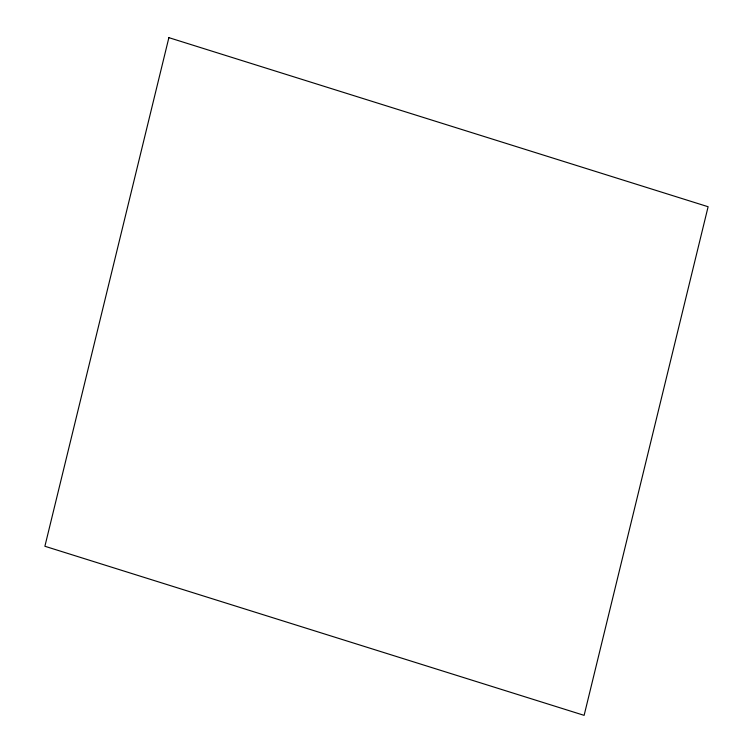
<?xml version="1.0" encoding="UTF-8"?>
<svg xmlns="http://www.w3.org/2000/svg" width="753" height="753" viewBox="0 0 753 753"><rect width="100%" height="100%" fill="white"/><g stroke="black" fill="none" stroke-linecap="round" stroke-linejoin="round"><path stroke-width="1.13" d="M168.879 37.65L44.888 546.264L584.121 715.35L708.112 206.736L168.879 37.65"/></g></svg>
